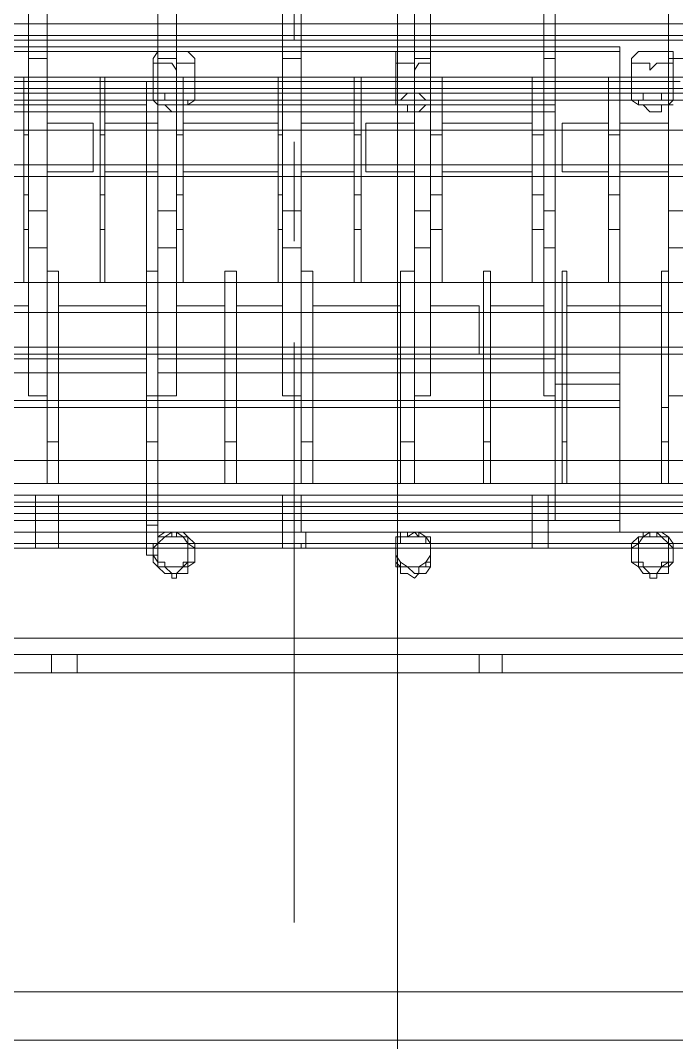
# Model space of a CAD drawing. Header units: millimetres. Extents: x 3220 to 226993, y 817 to 176024.
# Drawn here: x 123559 to 123969, y 146232 to 146872 of the extents above; entities that cross this region are included whole.
import ezdxf

# ---------------------------------------------------------------- set-up
doc = ezdxf.new("R2010")
doc.units = ezdxf.units.MM
doc.layers.add('Sichtbare Kanten(DIN)', color=7, linetype='Continuous', lineweight=50, true_color=0x3f3f3f)

# ---------------------------------------------------------------- blocks, each defined once
blk = doc.blocks.new('ligne broyage 2')
at = {"color": 7, "linetype": 'Continuous', "lineweight": 5, "true_color": 0x000007}
for points in [[(1911.45, 9338.91), (1911.45, 8468.07)], [(1918.68, 9338.91), (1918.68, 8468.07)], [(1989.56, 9338.91), (1989.56, 8468.07)], [(2070.57, 9338.91), (2070.57, 8468.07)], [(2082.15, 9338.91), (2082.15, 8468.07)], [(2148.69, 9338.91), (2148.69, 8468.07)], [(2229.7, 9338.91), (2229.7, 8468.07)], [(2241.27, 9338.91), (2241.27, 8468.07)], [(2074.91, 9064.06), (2074.91, 8690.85)], [(1840.57, 8878.9), (1840.57, 8468.07)], [(1999.69, 8878.9), (1999.69, 8468.07)], [(2160.26, 8878.9), (2160.26, 8468.07)], [(2440.9, 8700.97), (1711.82, 8700.97)], [(1711.82, 8700.97), (2440.9, 8700.97)], [(1711.82, 8693.74), (2440.9, 8693.74)], [(2440.9, 8690.85), (1711.82, 8690.85)], [(1711.82, 8690.85), (2440.9, 8690.85)], [(1870.94, 8686.51), (2455.36, 8686.51)], [(1870.94, 8686.51), (1870.94, 8683.61)], [(1870.94, 8683.61), (1870.94, 8482.54)], [(1870.94, 8683.61), (2455.36, 8683.61)], [(1840.57, 8679.27), (1830.44, 8679.27)], [(1837.67, 8679.27), (1837.67, 8657.57)], [(1863.71, 8657.57), (1863.71, 8679.27)], [(1918.68, 8679.27), (1911.45, 8679.27)], [(1989.56, 8679.27), (1989.56, 8657.57)], [(1999.69, 8679.27), (1989.56, 8679.27)], [(2011.26, 8657.57), (2011.26, 8679.27)], [(2082.15, 8679.27), (2070.57, 8679.27)], [(2137.12, 8679.27), (2137.12, 8657.57)], [(2160.26, 8679.27), (2148.69, 8679.27)], [(2163.15, 8657.57), (2163.15, 8679.27)], [(2241.27, 8679.27), (2229.7, 8679.27)], [(2440.9, 8667.7), (1711.82, 8667.7)], [(1870.94, 8667.7), (1878.18, 8667.7)], [(1870.94, 8667.7), (1870.94, 8572.23)], [(1878.18, 8667.7), (1878.18, 8572.23)], [(1918.68, 8667.7), (1925.91, 8667.7)], [(1918.68, 8667.7), (1918.68, 8572.23)], [(1925.91, 8667.7), (1925.91, 8572.23)], [(1982.33, 8667.7), (1989.56, 8667.7)], [(1982.33, 8667.7), (1982.33, 8572.23)], [(1989.56, 8667.7), (1989.56, 8572.23)], [(2032.96, 8667.7), (2037.3, 8667.7)], [(2032.96, 8667.7), (2032.96, 8572.23)], [(2037.3, 8667.7), (2037.3, 8572.23)], [(2082.15, 8667.7), (2085.04, 8667.7)], [(2082.15, 8667.7), (2082.15, 8572.23)], [(2085.04, 8667.7), (2085.04, 8572.23)], [(2144.35, 8667.7), (2148.69, 8667.7)], [(2144.35, 8667.7), (2144.35, 8572.23)], [(2148.69, 8667.7), (2148.69, 8572.23)], [(2193.53, 8667.7), (2196.42, 8667.7)], [(2193.53, 8667.7), (2193.53, 8572.23)], [(2196.42, 8667.7), (2196.42, 8572.23)], [(2241.27, 8667.7), (2244.16, 8667.7)], [(2241.27, 8667.7), (2241.27, 8572.23)], [(2244.16, 8667.7), (2244.16, 8572.23)], [(1833.33, 8664.81), (2315.04, 8664.81)], [(2167.49, 8664.81), (2160.26, 8664.81)], [(2160.26, 8660.47), (2160.26, 8664.81)], [(2167.49, 8660.47), (2167.49, 8664.81)], [(2440.9, 8660.47), (1711.82, 8660.47)], [(1711.82, 8660.47), (2440.9, 8660.47)], [(2440.9, 8657.57), (1711.82, 8657.57)], [(1711.82, 8657.57), (2440.9, 8657.57)], [(1711.82, 8657.57), (2440.9, 8657.57)], [(1830.44, 8657.57), (1840.57, 8657.57)], [(1837.67, 8657.57), (1837.67, 8653.23)], [(1859.37, 8650.34), (1859.37, 8653.23), (1856.48, 8653.23), (1856.48, 8657.57), (1844.91, 8657.57), (1844.91, 8653.23), (1840.57, 8653.23)], [(1863.71, 8653.23), (1863.71, 8657.57)], [(1911.45, 8657.57), (1918.68, 8657.57)], [(2008.37, 8650.34), (2011.26, 8650.34), (2011.26, 8653.23), (2008.37, 8653.23), (2004.03, 8657.57), (1996.8, 8657.57), (1992.46, 8653.23), (1989.56, 8653.23)], [(1989.56, 8653.23), (1989.56, 8650.34), (2011.26, 8650.34), (2011.26, 8657.57), (1989.56, 8657.57), (1989.56, 8653.23), (1989.56, 8657.57)], [(1989.56, 8657.57), (1999.69, 8657.57)], [(2011.26, 8653.23), (2011.26, 8657.57)], [(2070.57, 8657.57), (2082.15, 8657.57)], [(2137.12, 8657.57), (2137.12, 8653.23)], [(2160.26, 8650.34), (2160.26, 8653.23), (2155.92, 8653.23), (2155.92, 8657.57), (2144.35, 8657.57), (2144.35, 8653.23), (2141.45, 8653.23)], [(2148.69, 8657.57), (2160.26, 8657.57)], [(2167.49, 8660.47), (2160.26, 8660.47)], [(2160.26, 8646), (2160.26, 8660.47), (2167.49, 8660.47)], [(2163.15, 8653.23), (2163.15, 8657.57)], [(2167.49, 8646), (2167.49, 8660.47)], [(2229.7, 8657.57), (2241.27, 8657.57)], [(2440.9, 8653.23), (1711.82, 8653.23)], [(1818.87, 8653.23), (2329.51, 8653.23)], [(1837.67, 8650.34), (1840.57, 8650.34)], [(1840.57, 8653.23), (1840.57, 8650.34), (1840.57, 8650.34)], [(1840.57, 8650.34), (1844.91, 8650.34), (1844.91, 8646), (1852.14, 8646), (1856.48, 8650.34), (1859.37, 8650.34)], [(1859.37, 8650.34), (1859.37, 8653.23)], [(1911.45, 8650.34), (2160.26, 8650.34)], [(1911.45, 8650.34), (1911.45, 8646)], [(1989.56, 8653.23), (1989.56, 8650.34), (1989.56, 8650.34)], [(1989.56, 8650.34), (1989.56, 8653.23)], [(1989.56, 8650.34), (1992.46, 8650.34), (1996.8, 8646), (2004.03, 8646), (2004.03, 8650.34), (2008.37, 8650.34)], [(2008.37, 8650.34), (2011.26, 8650.34)], [(2137.12, 8650.34), (2141.45, 8650.34)], [(2141.45, 8653.23), (2141.45, 8650.34), (2141.45, 8650.34)], [(2141.45, 8650.34), (2144.35, 8650.34), (2144.35, 8646), (2151.58, 8646), (2155.92, 8650.34), (2160.26, 8650.34)], [(2160.26, 8650.34), (2160.26, 8653.23)], [(2167.49, 8650.34), (2414.86, 8650.34)], [(1911.45, 8646), (1911.45, 8482.54)], [(1911.45, 8646), (2160.26, 8646)], [(2167.49, 8646), (2160.26, 8646)], [(2160.26, 8468.07), (2160.26, 8646)], [(2167.49, 8646), (2414.86, 8646)], [(2167.49, 8468.07), (2167.49, 8646)], [(1870.94, 8638.77), (1840.57, 8638.77)], [(1840.57, 8608.39), (1840.57, 8638.77)], [(1870.94, 8608.39), (1870.94, 8638.77)], [(1878.18, 8608.39), (1878.18, 8638.77)], [(1907.11, 8638.77), (1878.18, 8638.77)], [(1907.11, 8608.39), (1907.11, 8638.77)], [(1982.33, 8638.77), (1925.91, 8638.77)], [(1925.91, 8608.39), (1925.91, 8638.77)], [(1982.33, 8608.39), (1982.33, 8638.77)], [(2030.07, 8638.77), (1999.69, 8638.77)], [(1999.69, 8608.39), (1999.69, 8638.77)], [(2030.07, 8608.39), (2030.07, 8638.77)], [(2037.3, 8608.39), (2037.3, 8638.77)], [(2070.57, 8638.77), (2037.3, 8638.77)], [(2070.57, 8608.39), (2070.57, 8638.77)], [(2144.35, 8638.77), (2085.04, 8638.77)], [(2085.04, 8608.39), (2085.04, 8638.77)], [(2144.35, 8608.39), (2144.35, 8638.77)], [(2193.53, 8638.77), (2160.26, 8638.77)], [(2160.26, 8608.39), (2160.26, 8638.77)], [(2193.53, 8608.39), (2193.53, 8638.77)], [(2229.7, 8638.77), (2200.76, 8638.77)], [(2229.7, 8608.39), (2200.76, 8608.39), (2200.76, 8638.77)], [(2229.7, 8608.39), (2229.7, 8638.77)], [(2400.39, 8634.43), (1740.75, 8634.43)], [(1870.94, 8634.43), (1840.57, 8634.43)], [(1878.18, 8634.43), (1870.94, 8634.43)], [(1870.94, 8631.54), (1878.18, 8631.54)], [(1907.11, 8634.43), (1878.18, 8634.43)], [(1925.91, 8634.43), (1918.68, 8634.43)], [(1918.68, 8631.54), (1925.91, 8631.54)], [(1982.33, 8634.43), (1925.91, 8634.43)], [(1989.56, 8634.43), (1982.33, 8634.43)], [(1982.33, 8631.54), (1989.56, 8631.54)], [(2030.07, 8634.43), (1999.69, 8634.43)], [(2037.3, 8634.43), (2032.96, 8634.43)], [(2032.96, 8631.54), (2037.3, 8631.54)], [(2070.57, 8634.43), (2037.3, 8634.43)], [(2085.04, 8634.43), (2082.15, 8634.43)], [(2082.15, 8631.54), (2085.04, 8631.54)], [(2144.35, 8634.43), (2085.04, 8634.43)], [(2148.69, 8634.43), (2144.35, 8634.43)], [(2144.35, 8631.54), (2148.69, 8631.54)], [(2193.53, 8634.43), (2160.26, 8634.43)], [(2196.42, 8634.43), (2193.53, 8634.43)], [(2193.53, 8631.54), (2196.42, 8631.54)], [(2229.7, 8634.43), (2200.76, 8634.43)], [(2244.16, 8634.43), (2241.27, 8634.43)], [(2241.27, 8631.54), (2244.16, 8631.54)], [(2074.91, 8627.2), (2074.91, 8564.99)], [(1740.75, 8612.73), (2400.39, 8612.73)], [(1840.57, 8612.73), (1870.94, 8612.73)], [(1870.94, 8612.73), (1878.18, 8612.73)], [(1878.18, 8612.73), (1907.11, 8612.73)], [(1918.68, 8612.73), (1925.91, 8612.73)], [(1925.91, 8612.73), (1982.33, 8612.73)], [(1982.33, 8612.73), (1989.56, 8612.73)], [(1999.69, 8612.73), (2030.07, 8612.73)], [(2032.96, 8612.73), (2037.3, 8612.73)], [(2037.3, 8612.73), (2070.57, 8612.73)], [(2082.15, 8612.73), (2085.04, 8612.73)], [(2085.04, 8612.73), (2144.35, 8612.73)], [(2144.35, 8612.73), (2148.69, 8612.73)], [(2160.26, 8612.73), (2193.53, 8612.73)], [(2193.53, 8612.73), (2196.42, 8612.73)], [(2200.76, 8612.73), (2229.7, 8612.73)], [(2241.27, 8612.73), (2244.16, 8612.73)], [(2495.87, 8605.5), (1629.37, 8605.5)], [(1840.57, 8608.39), (1870.94, 8608.39)], [(1878.18, 8608.39), (1907.11, 8608.39)], [(1925.91, 8608.39), (1982.33, 8608.39)], [(1999.69, 8608.39), (2030.07, 8608.39)], [(2037.3, 8608.39), (2070.57, 8608.39)], [(2085.04, 8608.39), (2144.35, 8608.39)], [(2160.26, 8608.39), (2193.53, 8608.39)], [(1878.18, 8593.92), (1870.94, 8593.92)], [(1925.91, 8593.92), (1918.68, 8593.92)], [(1989.56, 8593.92), (1982.33, 8593.92)], [(2037.3, 8593.92), (2032.96, 8593.92)], [(2085.04, 8593.92), (2082.15, 8593.92)], [(2148.69, 8593.92), (2144.35, 8593.92)], [(2196.42, 8593.92), (2193.53, 8593.92)], [(2244.16, 8593.92), (2241.27, 8593.92)], [(1840.57, 8583.8), (1830.44, 8583.8)], [(1918.68, 8583.8), (1911.45, 8583.8)], [(1999.69, 8583.8), (1989.56, 8583.8)], [(2082.15, 8583.8), (2070.57, 8583.8)], [(2160.26, 8583.8), (2148.69, 8583.8)], [(2241.27, 8583.8), (2229.7, 8583.8)], [(1870.94, 8572.23), (1878.18, 8572.23), (1878.18, 8538.95)], [(1870.94, 8572.23), (1870.94, 8538.95)], [(1870.94, 8572.23), (1878.18, 8572.23)], [(1918.68, 8572.23), (1925.91, 8572.23), (1925.91, 8538.95)], [(1918.68, 8572.23), (1918.68, 8538.95)], [(1918.68, 8572.23), (1925.91, 8572.23)], [(1982.33, 8572.23), (1989.56, 8572.23), (1989.56, 8538.95)], [(1982.33, 8572.23), (1982.33, 8538.95)], [(1982.33, 8572.23), (1989.56, 8572.23)], [(2032.96, 8572.23), (2037.3, 8572.23), (2037.3, 8538.95)], [(2032.96, 8572.23), (2032.96, 8538.95)], [(2032.96, 8572.23), (2037.3, 8572.23)], [(2082.15, 8572.23), (2082.15, 8538.95)], [(2085.04, 8572.23), (2085.04, 8538.95)], [(2144.35, 8572.23), (2148.69, 8572.23), (2148.69, 8538.95)], [(2144.35, 8572.23), (2144.35, 8538.95)], [(2144.35, 8572.23), (2148.69, 8572.23)], [(2193.53, 8572.23), (2196.42, 8572.23), (2196.42, 8538.95)], [(2193.53, 8572.23), (2193.53, 8538.95)], [(2193.53, 8572.23), (2196.42, 8572.23)], [(2241.27, 8572.23), (2244.16, 8572.23), (2244.16, 8538.95)], [(2241.27, 8572.23), (2241.27, 8538.95)], [(2241.27, 8572.23), (2244.16, 8572.23)], [(1830.44, 8560.65), (1840.57, 8560.65)], [(1911.45, 8560.65), (1918.68, 8560.65)], [(1989.56, 8560.65), (1999.69, 8560.65)], [(2070.57, 8560.65), (2082.15, 8560.65)], [(2148.69, 8560.65), (2160.26, 8560.65)], [(2229.7, 8560.65), (2241.27, 8560.65)], [(1844.91, 8546.19), (1840.57, 8546.19)], [(1840.57, 8413.1), (1840.57, 8546.19)], [(1844.91, 8413.1), (1844.91, 8546.19)], [(1907.11, 8546.19), (1904.22, 8546.19)], [(1904.22, 8413.1), (1904.22, 8546.19)], [(1907.11, 8413.1), (1907.11, 8546.19)], [(1956.29, 8546.19), (1951.95, 8546.19)], [(1951.95, 8413.1), (1951.95, 8546.19)], [(1956.29, 8413.1), (1956.29, 8546.19)], [(2008.37, 8546.19), (1999.69, 8546.19)], [(1999.69, 8413.1), (1999.69, 8546.19)], [(2008.37, 8413.1), (2008.37, 8546.19)], [(2070.57, 8546.19), (2063.34, 8546.19)], [(2063.34, 8413.1), (2063.34, 8546.19)], [(2070.57, 8413.1), (2070.57, 8546.19)], [(2111.08, 8413.1), (2111.08, 8546.19)], [(2118.31, 8546.19), (2111.08, 8546.19)], [(2118.31, 8413.1), (2118.31, 8546.19)], [(2160.26, 8413.1), (2160.26, 8546.19)], [(2167.49, 8546.19), (2160.26, 8546.19)], [(2167.49, 8413.1), (2167.49, 8546.19)], [(2222.46, 8413.1), (2222.46, 8546.19)], [(2229.7, 8546.19), (2222.46, 8546.19)], [(2229.7, 8413.1), (2229.7, 8546.19)], [(2495.87, 8538.95), (1629.37, 8538.95)], [(1870.94, 8538.95), (1878.18, 8538.95)], [(1918.68, 8538.95), (1925.91, 8538.95)], [(1982.33, 8538.95), (1989.56, 8538.95)], [(2032.96, 8538.95), (2037.3, 8538.95)], [(2082.15, 8538.95), (2085.04, 8538.95)], [(2144.35, 8538.95), (2148.69, 8538.95)], [(2193.53, 8538.95), (2196.42, 8538.95)], [(2241.27, 8538.95), (2244.16, 8538.95)], [(2400.39, 8520.15), (1740.75, 8520.15)], [(1844.91, 8520.15), (1840.57, 8520.15)], [(1904.22, 8524.49), (1844.91, 8524.49)], [(1844.91, 8524.49), (1844.91, 8494.11)], [(1904.22, 8520.15), (1844.91, 8520.15)], [(1904.22, 8524.49), (1904.22, 8494.11)], [(1907.11, 8520.15), (1904.22, 8520.15)], [(1951.95, 8524.49), (1918.68, 8524.49)], [(1951.95, 8520.15), (1918.68, 8520.15)], [(1951.95, 8524.49), (1951.95, 8494.11)], [(1956.29, 8520.15), (1951.95, 8520.15)], [(1959.19, 8524.49), (1959.19, 8494.11)], [(1989.56, 8524.49), (1959.19, 8524.49)], [(1989.56, 8520.15), (1959.19, 8520.15)], [(1989.56, 8524.49), (1989.56, 8494.11)], [(2008.37, 8520.15), (1999.69, 8520.15)], [(2063.34, 8524.49), (2008.37, 8524.49)], [(2008.37, 8524.49), (2008.37, 8494.11)], [(2063.34, 8520.15), (2008.37, 8520.15)], [(2063.34, 8524.49), (2063.34, 8494.11)], [(2070.57, 8520.15), (2063.34, 8520.15)], [(2111.08, 8524.49), (2082.15, 8524.49)], [(2111.08, 8520.15), (2082.15, 8520.15)], [(2111.08, 8524.49), (2111.08, 8494.11)], [(2118.31, 8520.15), (2111.08, 8520.15)], [(2118.31, 8524.49), (2118.31, 8494.11)], [(2148.69, 8524.49), (2118.31, 8524.49)], [(2148.69, 8520.15), (2118.31, 8520.15)], [(2148.69, 8524.49), (2148.69, 8494.11)], [(2167.49, 8520.15), (2160.26, 8520.15)], [(2222.46, 8524.49), (2167.49, 8524.49)], [(2167.49, 8524.49), (2167.49, 8494.11)], [(2222.46, 8520.15), (2167.49, 8520.15)], [(2222.46, 8524.49), (2222.46, 8494.11)], [(2229.7, 8520.15), (2222.46, 8520.15)], [(2270.2, 8524.49), (2241.27, 8524.49)], [(2270.2, 8520.15), (2241.27, 8520.15)], [(2074.91, 8501.34), (2074.91, 8138.25), (2074.91, 8138.25)], [(1740.75, 8498.45), (2400.39, 8498.45)], [(1840.57, 8498.45), (1844.91, 8498.45)], [(1844.91, 8498.45), (1904.22, 8498.45)], [(1904.22, 8498.45), (1907.11, 8498.45)], [(1918.68, 8498.45), (1951.95, 8498.45)], [(1951.95, 8498.45), (1956.29, 8498.45)], [(1959.19, 8498.45), (1989.56, 8498.45)], [(1999.69, 8498.45), (2008.37, 8498.45)], [(2008.37, 8498.45), (2063.34, 8498.45)], [(2063.34, 8498.45), (2070.57, 8498.45)], [(2082.15, 8498.45), (2111.08, 8498.45)], [(2111.08, 8498.45), (2118.31, 8498.45)], [(2118.31, 8498.45), (2148.69, 8498.45)], [(2160.26, 8498.45), (2167.49, 8498.45)], [(2167.49, 8498.45), (2222.46, 8498.45)], [(2222.46, 8498.45), (2229.7, 8498.45)], [(2241.27, 8498.45), (2270.2, 8498.45)], [(1711.82, 8494.11), (2440.9, 8494.11)], [(1844.91, 8494.11), (1904.22, 8494.11)], [(1870.94, 8491.22), (1870.94, 8494.11)], [(1870.94, 8465.18), (1870.94, 8491.22)], [(1911.45, 8491.22), (2160.26, 8491.22)], [(1918.68, 8494.11), (1951.95, 8494.11)], [(1959.19, 8494.11), (1989.56, 8494.11)], [(2008.37, 8494.11), (2063.34, 8494.11)], [(2082.15, 8494.11), (2111.08, 8494.11)], [(2118.31, 8494.11), (2148.69, 8494.11)], [(2167.49, 8494.11), (2222.46, 8494.11)], [(2167.49, 8491.22), (2414.86, 8491.22)], [(2241.27, 8494.11), (2270.2, 8494.11)], [(1911.45, 8482.54), (1870.94, 8482.54), (1870.94, 8482.54)], [(1911.45, 8475.3), (1870.94, 8475.3), (1870.94, 8482.54)], [(1911.45, 8482.54), (1911.45, 8475.3)], [(1911.45, 8482.54), (2160.26, 8482.54)], [(2167.49, 8482.54), (2414.86, 8482.54)], [(1870.94, 8475.3), (1870.94, 8460.84)], [(1911.45, 8475.3), (1911.45, 8460.84)], [(1830.44, 8468.07), (1840.57, 8468.07)], [(1870.94, 8465.18), (2455.36, 8465.18)], [(1870.94, 8460.84), (1870.94, 8465.18)], [(1911.45, 8468.07), (1918.68, 8468.07)], [(1989.56, 8468.07), (1999.69, 8468.07)], [(2070.57, 8468.07), (2082.15, 8468.07)], [(2148.69, 8468.07), (2160.26, 8468.07)], [(2229.7, 8468.07), (2241.27, 8468.07)], [(1844.91, 8460.84), (1840.57, 8460.84)], [(1870.94, 8460.84), (2455.36, 8460.84)], [(1870.94, 8460.84), (1870.94, 8382.72)], [(1907.11, 8460.84), (1904.22, 8460.84)], [(1911.45, 8460.84), (1911.45, 8389.96)], [(1956.29, 8460.84), (1951.95, 8460.84)], [(2008.37, 8460.84), (1999.69, 8460.84)], [(2070.57, 8460.84), (2063.34, 8460.84)], [(2118.31, 8460.84), (2111.08, 8460.84)], [(2160.26, 8368.26), (2160.26, 8460.84)], [(2167.49, 8460.84), (2160.26, 8460.84)], [(2167.49, 8368.26), (2167.49, 8460.84)], [(2229.7, 8460.84), (2222.46, 8460.84)], [(1840.57, 8439.14), (1844.91, 8439.14)], [(1904.22, 8439.14), (1907.11, 8439.14)], [(1951.95, 8439.14), (1956.29, 8439.14)], [(1999.69, 8439.14), (2008.37, 8439.14)], [(2063.34, 8439.14), (2070.57, 8439.14)], [(2111.08, 8439.14), (2118.31, 8439.14)], [(2160.26, 8439.14), (2167.49, 8439.14)], [(2222.46, 8439.14), (2229.7, 8439.14)], [(1671.32, 8427.57), (2481.4, 8427.57)], [(2440.9, 8413.1), (1711.82, 8413.1)], [(1711.82, 8413.1), (2440.9, 8413.1), (1711.82, 8413.1), (2440.9, 8413.1)], [(1844.91, 8413.1), (1840.57, 8413.1)], [(1907.11, 8413.1), (1904.22, 8413.1)], [(1956.29, 8413.1), (1951.95, 8413.1)], [(2008.37, 8413.1), (1999.69, 8413.1)], [(2070.57, 8413.1), (2063.34, 8413.1)], [(2118.31, 8413.1), (2111.08, 8413.1)], [(2167.49, 8413.1), (2160.26, 8413.1)], [(2229.7, 8413.1), (2222.46, 8413.1)], [(1711.82, 8405.87), (2440.9, 8405.87)], [(2440.9, 8405.87), (1711.82, 8405.87), (1711.82, 8405.87)], [(2440.9, 8405.87), (1711.82, 8405.87)], [(2440.9, 8405.87), (1711.82, 8405.87)], [(1915.79, 8405.87), (1915.79, 8401.53), (1915.79, 8401.53)], [(1925.91, 8405.87), (1915.79, 8405.87), (1915.79, 8405.87)], [(1925.91, 8401.53), (1925.91, 8405.87), (1925.91, 8405.87)], [(2070.57, 8405.87), (2070.57, 8401.53), (2070.57, 8401.53)], [(2082.15, 8405.87), (2070.57, 8405.87), (2070.57, 8405.87)], [(2082.15, 8401.53), (2082.15, 8405.87), (2082.15, 8405.87)], [(2226.8, 8405.87), (2222.46, 8405.87), (2222.46, 8401.53)], [(2236.93, 8405.87), (2226.8, 8405.87), (2226.8, 8405.87)], [(2236.93, 8401.53), (2236.93, 8405.87), (2236.93, 8405.87)], [(1711.82, 8401.53), (2440.9, 8401.53)], [(1711.82, 8401.53), (2440.9, 8401.53)], [(2440.9, 8398.64), (1711.82, 8398.64)], [(1711.82, 8398.64), (2440.9, 8398.64)], [(1911.45, 8398.64), (2160.26, 8398.64)], [(1915.79, 8401.53), (1915.79, 8394.3), (1925.91, 8394.3), (1915.79, 8394.3)], [(1925.91, 8394.3), (1925.91, 8401.53)], [(2070.57, 8401.53), (2070.57, 8394.3), (2082.15, 8394.3), (2070.57, 8394.3)], [(2082.15, 8394.3), (2082.15, 8401.53), (2082.15, 8401.53)], [(2167.49, 8398.64), (2414.86, 8398.64)], [(2222.46, 8401.53), (2222.46, 8394.3), (2236.93, 8394.3), (2222.46, 8394.3)], [(2236.93, 8394.3), (2236.93, 8401.53), (2236.93, 8401.53)], [(1711.82, 8394.3), (2440.9, 8394.3)], [(1711.82, 8394.3), (2440.9, 8394.3)], [(1711.82, 8394.3), (2440.9, 8394.3)], [(1711.82, 8394.3), (2440.9, 8394.3)], [(2440.9, 8394.3), (1711.82, 8394.3)], [(1915.79, 8394.3), (1915.79, 8382.72)], [(1915.79, 8394.3), (1925.91, 8394.3), (1925.91, 8394.3)], [(1918.68, 8394.3), (1925.91, 8394.3), (1925.91, 8394.3)], [(1925.91, 8382.72), (1925.91, 8394.3)], [(2070.57, 8394.3), (2082.15, 8394.3), (2082.15, 8394.3)], [(2070.57, 8394.3), (2070.57, 8382.72)], [(2074.91, 8394.3), (2082.15, 8394.3), (2082.15, 8394.3)], [(2082.15, 8382.72), (2082.15, 8394.3)], [(2222.46, 8394.3), (2222.46, 8382.72)], [(2222.46, 8394.3), (2236.93, 8394.3), (2236.93, 8394.3)], [(2236.93, 8382.72), (2236.93, 8394.3)], [(1870.94, 8389.96), (2455.36, 8389.96)], [(1911.45, 8389.96), (2160.26, 8389.96)], [(1915.79, 8382.72), (1915.79, 8387.06)], [(1925.91, 8382.72), (1925.91, 8387.06)], [(2070.57, 8382.72), (2070.57, 8387.06)], [(2082.15, 8382.72), (2082.15, 8387.06)], [(2167.49, 8389.96), (2414.86, 8389.96)], [(2222.46, 8382.72), (2222.46, 8387.06)], [(2236.93, 8382.72), (2236.93, 8387.06)], [(1711.82, 8382.72), (2440.9, 8382.72)], [(1711.82, 8382.72), (2440.9, 8382.72), (1711.82, 8382.72), (2440.9, 8382.72)], [(1870.94, 8382.72), (2160.26, 8382.72)], [(1915.79, 8382.72), (1925.91, 8382.72), (1925.91, 8382.72)], [(1915.79, 8382.72), (1915.79, 8372.6), (1915.79, 8372.6)], [(1925.91, 8372.6), (1925.91, 8382.72), (1915.79, 8382.72)], [(2011.26, 8368.26), (2011.26, 8375.49), (2008.37, 8375.49), (2008.37, 8379.83), (1992.46, 8379.83), (1992.46, 8375.49), (1989.56, 8375.49), (1989.56, 8361.03), (1992.46, 8356.69), (1996.8, 8356.69), (1999.69, 8353.79), (2004.03, 8356.69), (2008.37, 8356.69), (2008.37, 8361.03), (2011.26, 8361.03), (2011.26, 8372.6)], [(2067.68, 8382.72), (2067.68, 8372.6), (2067.68, 8372.6)], [(2082.15, 8372.6), (2082.15, 8382.72), (2067.68, 8382.72)], [(2070.57, 8382.72), (2082.15, 8382.72), (2082.15, 8382.72)], [(2163.15, 8368.26), (2163.15, 8372.6), (2160.26, 8375.49), (2155.92, 8379.83), (2144.35, 8379.83), (2141.45, 8375.49), (2137.12, 8372.6), (2137.12, 8363.92), (2141.45, 8361.03), (2141.45, 8356.69), (2148.69, 8356.69), (2148.69, 8353.79), (2151.58, 8353.79), (2151.58, 8356.69), (2155.92, 8356.69), (2160.26, 8361.03), (2163.15, 8363.92), (2163.15, 8372.6)], [(2160.26, 8382.72), (2167.49, 8382.72)], [(2167.49, 8382.72), (2455.36, 8382.72)], [(2222.46, 8382.72), (2236.93, 8382.72), (2236.93, 8382.72)], [(2222.46, 8382.72), (2236.93, 8382.72), (2222.46, 8382.72), (2222.46, 8372.6)], [(2236.93, 8382.72), (2222.46, 8382.72), (2222.46, 8382.72)], [(2236.93, 8372.6), (2236.93, 8382.72), (2236.93, 8382.72)], [(1711.82, 8375.49), (2440.9, 8375.49)], [(1915.79, 8372.6), (1915.79, 8375.49), (1915.79, 8375.49)], [(1925.91, 8372.6), (1925.91, 8375.49), (1925.91, 8375.49)], [(2067.68, 8372.6), (2067.68, 8375.49)], [(2070.57, 8372.6), (2070.57, 8375.49)], [(2082.15, 8372.6), (2082.15, 8375.49), (2082.15, 8375.49)], [(2167.49, 8375.49), (2160.26, 8375.49)], [(2222.46, 8372.6), (2222.46, 8375.49), (2222.46, 8375.49)], [(2222.46, 8372.6), (2222.46, 8375.49), (2222.46, 8375.49)], [(2236.93, 8372.6), (2236.93, 8375.49), (2236.93, 8375.49)], [(1711.82, 8372.6), (2440.9, 8372.6)], [(1837.67, 8372.6), (1837.67, 8368.26), (1837.67, 8368.26)], [(1863.71, 8368.26), (1863.71, 8372.6), (1863.71, 8372.6)], [(1918.68, 8372.6), (1925.91, 8372.6), (1925.91, 8372.6)], [(1989.56, 8372.6), (1989.56, 8368.26)], [(2074.91, 8372.6), (2082.15, 8372.6), (2082.15, 8372.6)], [(2137.12, 8372.6), (2137.12, 8368.26), (2137.12, 8368.26)], [(2167.49, 8368.26), (2160.26, 8368.26)], [(2229.7, 8372.6), (2236.93, 8372.6), (2236.93, 8372.6)], [(1711.82, 8316.18), (2440.9, 8316.18)], [(1711.82, 8316.18), (2440.9, 8316.18)], [(1681.44, 8306.05), (2488.63, 8306.05)], [(1944.72, 8306.05), (1944.72, 8294.48)], [(1959.19, 8294.48), (1959.19, 8306.05)], [(2210.89, 8306.05), (2210.89, 8294.48)], [(2226.8, 8294.48), (2226.8, 8306.05)], [(156.75, 8294.48), (2514.67, 8294.48)], [(1681.44, 8294.48), (2488.63, 8294.48)], [(1681.44, 8294.48), (2514.67, 8294.48), (2514.67, 8294.48)], [(1681.44, 8294.48), (2488.63, 8294.48)], [(156.75, 8094.85), (2514.67, 8094.85)], [(-1428.7, 8064.48), (2448.13, 8064.48)]]:
    blk.add_lwpolyline(points, dxfattribs=at)
for points in [[(1863.71, 8679.27), (1859.37, 8683.61), (1837.67, 8683.61), (1837.67, 8676.38), (1847.8, 8676.38), (1852.14, 8672.04), (1852.14, 8676.38), (1863.71, 8676.38)], [(1989.56, 8679.27), (1989.56, 8676.38), (1996.8, 8676.38), (1999.69, 8672.04), (1999.69, 8676.38), (2011.26, 8676.38), (2011.26, 8683.61), (1989.56, 8683.61)], [(2137.12, 8679.27), (2137.12, 8676.38), (2148.69, 8676.38), (2148.69, 8672.04), (2151.58, 8676.38), (2163.15, 8676.38), (2163.15, 8679.27), (2160.26, 8683.61), (2141.45, 8683.61)], [(1863.71, 8653.23), (1863.71, 8657.57), (1837.67, 8657.57), (1837.67, 8653.23), (1840.57, 8650.34), (1859.37, 8650.34)], [(2137.12, 8653.23), (2141.45, 8650.34), (2160.26, 8650.34), (2163.15, 8653.23), (2163.15, 8657.57), (2137.12, 8657.57)], [(2082.15, 8572.23), (2085.04, 8572.23)], [(2167.49, 8460.84), (2167.49, 8468.07), (2160.26, 8468.07), (2160.26, 8460.84)], [(2440.9, 8413.1), (1711.82, 8413.1)], [(1915.79, 8401.53), (1925.91, 8401.53), (1925.91, 8405.87), (1915.79, 8405.87)], [(2070.57, 8401.53), (2082.15, 8401.53), (2082.15, 8405.87), (2070.57, 8405.87)], [(2222.46, 8401.53), (2236.93, 8401.53), (2236.93, 8405.87), (2222.46, 8405.87)], [(2440.9, 8401.53), (1711.82, 8401.53)], [(1711.82, 8401.53), (2440.9, 8401.53)], [(2167.49, 8387.06), (2160.26, 8387.06)], [(2440.9, 8382.72), (1711.82, 8382.72)], [(1863.71, 8372.6), (1863.71, 8375.49), (1859.37, 8379.83), (1856.48, 8379.83), (1856.48, 8382.72), (1844.91, 8382.72), (1840.57, 8379.83), (1837.67, 8375.49), (1837.67, 8363.92), (1840.57, 8363.92), (1840.57, 8361.03), (1844.91, 8361.03), (1847.8, 8356.69), (1852.14, 8356.69), (1856.48, 8361.03), (1859.37, 8361.03), (1859.37, 8363.92), (1863.71, 8363.92)], [(1837.67, 8368.26), (1837.67, 8363.92), (1840.57, 8361.03), (1840.57, 8356.69), (1847.8, 8356.69), (1847.8, 8353.79), (1852.14, 8353.79), (1852.14, 8356.69), (1856.48, 8356.69), (1859.37, 8361.03), (1863.71, 8363.92), (1863.71, 8372.6), (1859.37, 8375.49), (1856.48, 8379.83), (1844.91, 8379.83), (1840.57, 8375.49), (1837.67, 8372.6)], [(1859.37, 8372.6), (1859.37, 8375.49), (1856.48, 8379.83), (1852.14, 8382.72), (1847.8, 8382.72), (1847.8, 8379.83), (1840.57, 8379.83), (1840.57, 8363.92), (1844.91, 8363.92), (1844.91, 8361.03), (1856.48, 8361.03), (1856.48, 8363.92), (1859.37, 8363.92)], [(1840.57, 8372.6), (1840.57, 8363.92), (1844.91, 8361.03), (1856.48, 8361.03), (1856.48, 8363.92), (1859.37, 8363.92), (1859.37, 8379.83), (1852.14, 8379.83), (1852.14, 8382.72), (1847.8, 8382.72), (1844.91, 8379.83), (1840.57, 8379.83)], [(1915.79, 8382.72), (1925.91, 8382.72)], [(1915.79, 8382.72), (1925.91, 8382.72)], [(1989.56, 8372.6), (1989.56, 8368.26), (1992.46, 8363.92), (1992.46, 8361.03), (2004.03, 8361.03), (2008.37, 8363.92), (2011.26, 8368.26), (2011.26, 8375.49), (2008.37, 8375.49), (2008.37, 8379.83), (2004.03, 8379.83), (1999.69, 8382.72), (1996.8, 8382.72), (1996.8, 8379.83), (1992.46, 8379.83), (1992.46, 8375.49), (1989.56, 8375.49), (1989.56, 8361.03), (1996.8, 8361.03), (1996.8, 8356.69), (1999.69, 8356.69), (2004.03, 8361.03), (2008.37, 8361.03), (2011.26, 8363.92), (2011.26, 8379.83), (2008.37, 8379.83), (2008.37, 8382.72), (1996.8, 8382.72), (1992.46, 8379.83), (1989.56, 8379.83)], [(2011.26, 8372.6), (2011.26, 8375.49), (2008.37, 8375.49), (2008.37, 8379.83), (2004.03, 8379.83), (2004.03, 8382.72), (1999.69, 8382.72), (1996.8, 8379.83), (1992.46, 8379.83), (1989.56, 8375.49), (1989.56, 8363.92), (1992.46, 8363.92), (1996.8, 8361.03), (2008.37, 8361.03), (2008.37, 8363.92), (2011.26, 8368.26)], [(2067.68, 8382.72), (2082.15, 8382.72)], [(2070.57, 8382.72), (2082.15, 8382.72)], [(2137.12, 8372.6), (2137.12, 8363.92), (2141.45, 8363.92), (2141.45, 8361.03), (2144.35, 8361.03), (2148.69, 8356.69), (2151.58, 8356.69), (2155.92, 8361.03), (2160.26, 8361.03), (2160.26, 8363.92), (2163.15, 8368.26), (2163.15, 8375.49), (2160.26, 8375.49), (2160.26, 8379.83), (2155.92, 8382.72), (2144.35, 8382.72), (2141.45, 8379.83), (2137.12, 8375.49)], [(2141.45, 8372.6), (2141.45, 8363.92), (2144.35, 8361.03), (2155.92, 8361.03), (2155.92, 8363.92), (2160.26, 8363.92), (2160.26, 8379.83), (2151.58, 8379.83), (2151.58, 8382.72), (2148.69, 8382.72), (2144.35, 8379.83), (2141.45, 8379.83)], [(2160.26, 8372.6), (2160.26, 8375.49), (2155.92, 8379.83), (2151.58, 8382.72), (2148.69, 8382.72), (2148.69, 8379.83), (2141.45, 8379.83), (2141.45, 8363.92), (2144.35, 8363.92), (2144.35, 8361.03), (2155.92, 8361.03), (2155.92, 8363.92), (2160.26, 8363.92)], [(2222.46, 8382.72), (2236.93, 8382.72)], [(1918.68, 8372.6), (1915.79, 8372.6), (1925.91, 8372.6)], [(2074.91, 8372.6), (2067.68, 8372.6), (2082.15, 8372.6)], [(2229.7, 8372.6), (2222.46, 8372.6), (2236.93, 8372.6)]]:
    blk.add_lwpolyline(points, close=True, dxfattribs=at)
at = {"color": 7, "linetype": 'Continuous', "lineweight": 15, "true_color": 0x000007}
for points in [[(156.75, 8294.48), (2514.67, 8294.48)], [(156.75, 8094.85), (2514.67, 8094.85)]]:
    blk.add_lwpolyline(points, dxfattribs=at)
blk = doc.blocks.new('be 500 gain 2000')
at = {"layer": 'Sichtbare Kanten(DIN)', "color": 5, "lineweight": 0}
blk.add_line((1992, 250.5), (8, 250.5), dxfattribs=at)
blk = doc.blocks.new('140')
at = {"color": 5, "lineweight": 0, "rotation": 270}
blk.add_blockref('be 500 gain 2000', (440, 16218.23), dxfattribs=at)

msp = doc.modelspace()

# ---------------------------------------------------------------- block references
msp.add_blockref('140', (123104.15, 131443.7))
at = {"xscale": -1}
msp.add_blockref('ligne broyage 2', (125804.85, 138168.54), dxfattribs=at)

doc.saveas('drawing.dxf')
